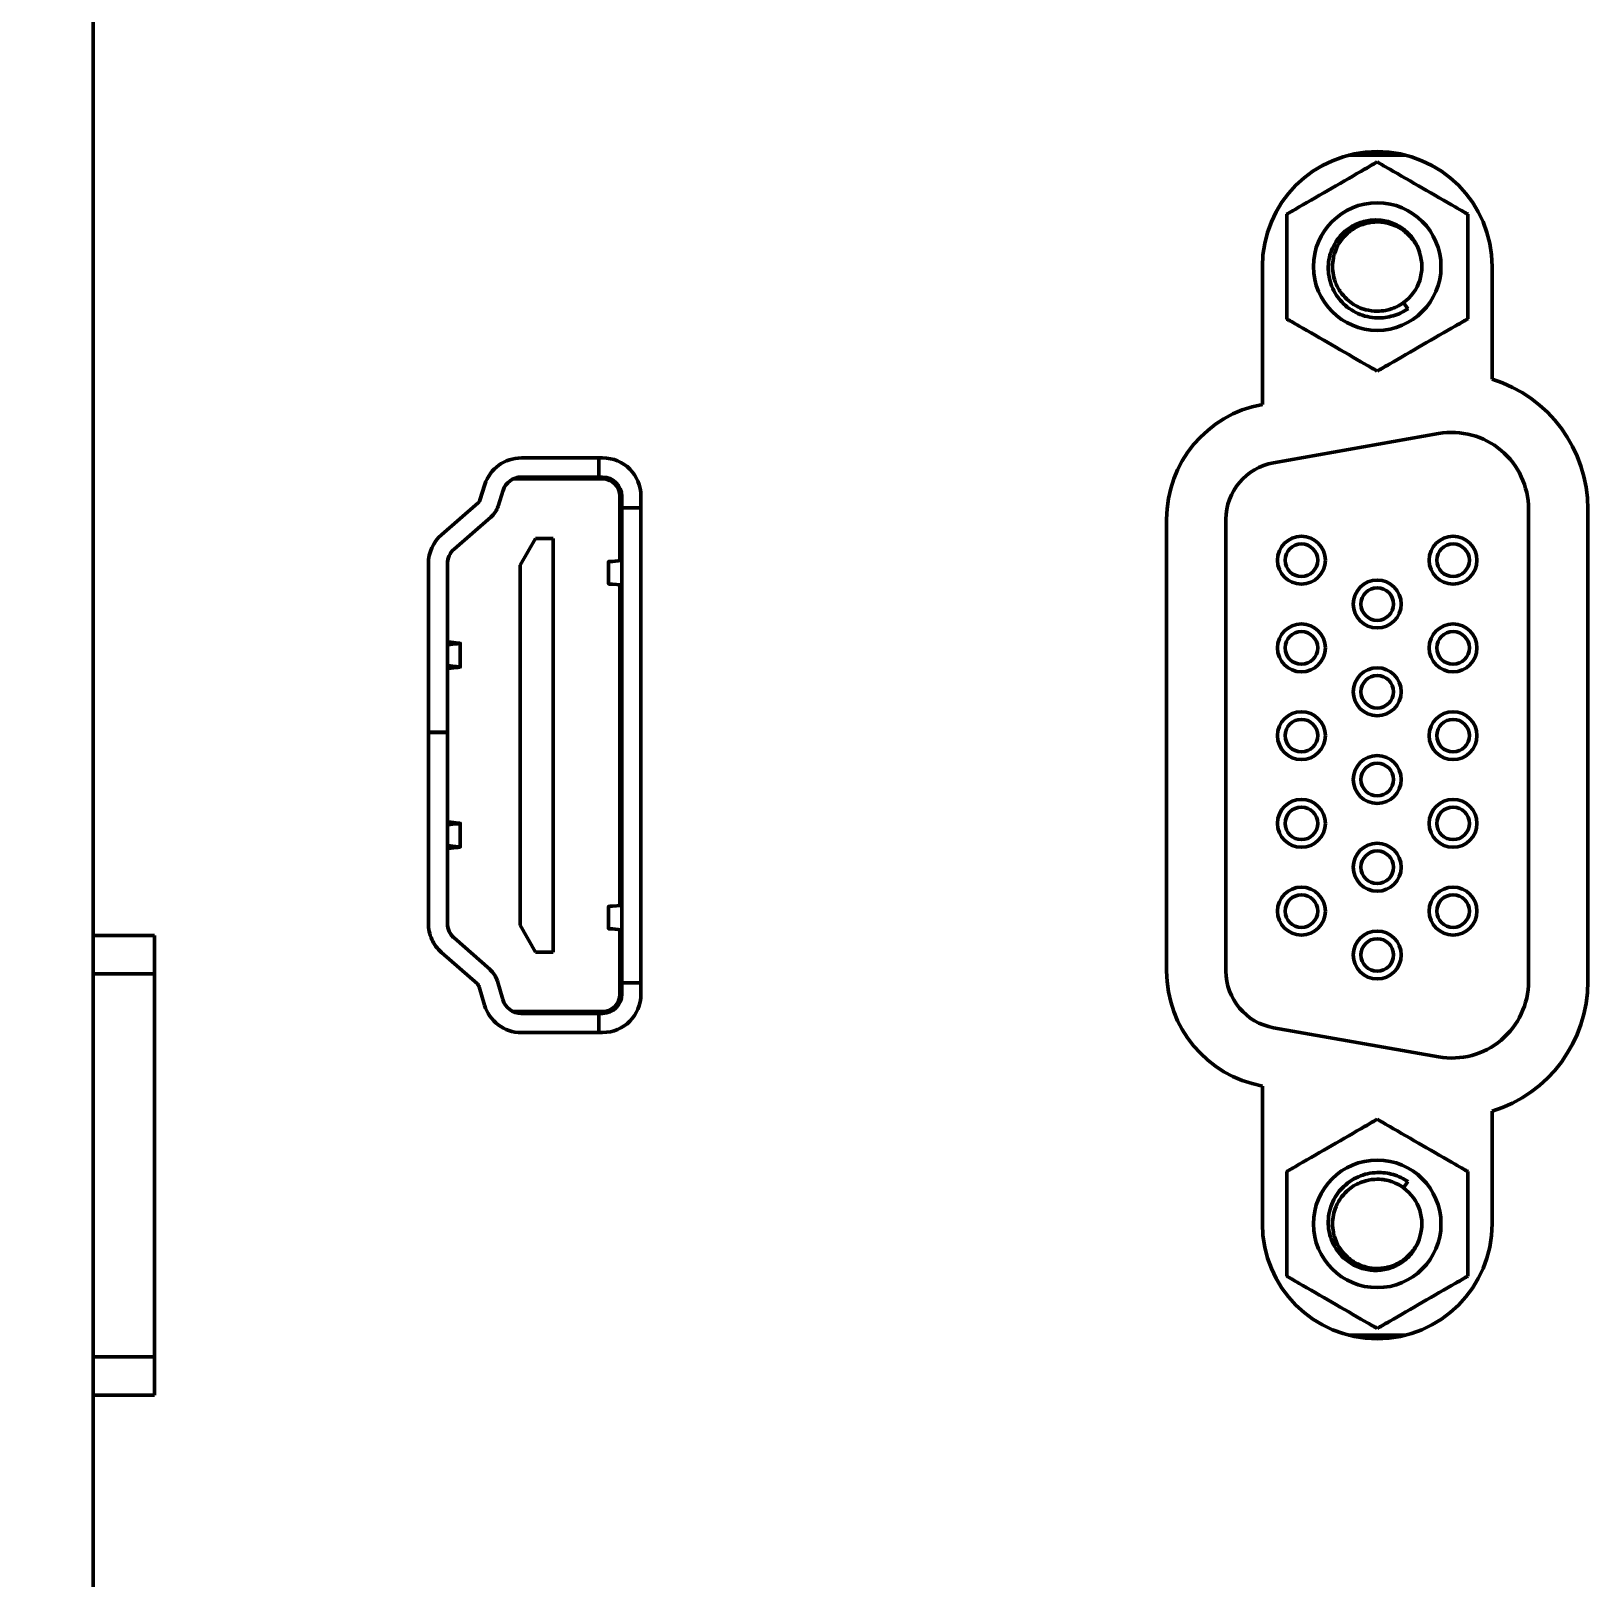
# Model space of a CAD drawing. Header units: millimetres. Extents: x 935 to 2603, y -159 to 580.
# Drawn here: x 1188.41 to 1229.06, y 238.38 to 278.76 of the extents above; entities that cross this region are included whole.
import ezdxf

# ---------------------------------------------------------------- set-up
doc = ezdxf.new("R2010")
doc.units = ezdxf.units.MM
doc.header["$LTSCALE"] = 2
doc.layers.add('외형선(ISO)', color=7, linetype='Continuous', lineweight=50)
doc.layers.add('치수(ISO)', color=7, linetype='Continuous', lineweight=25)
doc.styles.add('주 문자 (ISO)', font='')
doc.styles.get('주 문자 (ISO)').set_extended_font_data('Tahoma')
doc.dimstyles.new('기본값 (ISO)', dxfattribs={"dimscale": 2, "dimtxt": 3.5, "dimasz": 2.5, "dimexe": 3.175, "dimexo": 0, "dimgap": 0.762, "dimtad": 1, "dimrnd": 1e-08, "dimzin": 0, "dimtxsty": '주 문자 (ISO)', "dimcen": 0.09, "dimdle": 10, "dimclrd": 256, "dimclre": 256, "dimclrt": 256, "dimazin": 0, "dimtfac": 1.001486, "dimtmove": 0, "dimatfit": 3, "dimfxl": 1, "dimtolj": 1, "dimtzin": 0, "dimlwd": -1, "dimlwe": -1, "dimarcsym": 0})

# ---------------------------------------------------------------- blocks, each defined once
blk = doc.blocks.new('*D11')
at = {"layer": 'Defpoints', "color": 0}
for p in [(1213.636, 434.05), (1175.131, 149.25), (1213.636, 149.25)]:
    blk.add_point(p, dxfattribs=at)
at = {"layer": '치수(ISO)'}
for p, q in [((1213.636, 434.05), (1168.781, 434.05)), ((1175.131, 429.05), (1175.131, 154.25)), ((1213.636, 149.25), (1168.781, 149.25))]:
    blk.add_line(p, q, dxfattribs=at)
for points in [[(1175.964, 429.05), (1174.297, 429.05), (1175.131, 434.05)], [(1174.297, 154.25), (1175.964, 154.25), (1175.131, 149.25)]]:
    blk.add_solid(points, dxfattribs=at)
at = {"layer": '치수(ISO)', "insert": (1164.707, 277.504), "char_height": 7, "attachment_point": 1, "rotation": 90, "style": '주 문자 (ISO)'}
blk.add_mtext('\\A1;284,80', dxfattribs=at)
blk = doc.blocks.new('*D13')
at = {"layer": 'Defpoints', "color": 0}
for p in [(1191.036, 419.15), (1153.686, 164.15), (1191.036, 164.15)]:
    blk.add_point(p, dxfattribs=at)
at = {"layer": '치수(ISO)'}
for p, q in [((1191.036, 419.15), (1147.336, 419.15)), ((1153.686, 414.15), (1153.686, 169.15)), ((1191.036, 164.15), (1147.336, 164.15))]:
    blk.add_line(p, q, dxfattribs=at)
for points in [[(1154.519, 414.15), (1152.853, 414.15), (1153.686, 419.15)], [(1152.853, 169.15), (1154.519, 169.15), (1153.686, 164.15)]]:
    blk.add_solid(points, dxfattribs=at)
at = {"layer": '치수(ISO)', "insert": (1143.277, 277.504), "char_height": 7, "attachment_point": 1, "rotation": 90, "style": '주 문자 (ISO)'}
blk.add_mtext('\\A1;255,00', dxfattribs=at)
blk = doc.blocks.new('*D14')
at = {"layer": 'Defpoints', "color": 0}
for p in [(1195.036, 442.55), (1132.336, 140.75), (1195.036, 140.75)]:
    blk.add_point(p, dxfattribs=at)
at = {"layer": '치수(ISO)'}
for p, q in [((1195.036, 442.55), (1125.986, 442.55)), ((1132.336, 437.55), (1132.336, 145.75)), ((1195.036, 140.75), (1125.986, 140.75))]:
    blk.add_line(p, q, dxfattribs=at)
for points in [[(1133.169, 437.55), (1131.503, 437.55), (1132.336, 442.55)], [(1131.503, 145.75), (1133.169, 145.75), (1132.336, 140.75)]]:
    blk.add_solid(points, dxfattribs=at)
at = {"layer": '치수(ISO)', "insert": (1121.913, 277.476), "char_height": 7, "attachment_point": 1, "rotation": 90, "style": '주 문자 (ISO)'}
blk.add_mtext('\\A1;301,80', dxfattribs=at)

msp = doc.modelspace()

# ---------------------------------------------------------------- linework, layer by layer
at = {"layer": '외형선(ISO)'}
for p, q in [((1190.036, 255.15), (1190.036, 328.15)), ((1222.812, 275.515), (1224.31, 275.515)), ((1220.561, 269.012), (1220.561, 272.61)), ((1226.561, 272.61), (1226.561, 269.672)), ((1224.363, 271.507), (1224.246, 271.668)), ((1220.85, 267.49), (1225.164, 268.25)), ((1201.213, 267.615), (1203.336, 267.615)), ((1203.236, 267.115), (1203.236, 267.615)), ((1203.336, 267.065), (1200.995, 267.065)), ((1203.236, 267.115), (1201.213, 267.115)), ((1203.336, 267.115), (1203.236, 267.115)), ((1200.128, 266.508), (1200.261, 266.922)), ((1200.604, 266.355), (1200.737, 266.769)), ((1199.129, 265.61), (1200.084, 266.441)), ((1203.786, 264.931), (1203.786, 266.615)), ((1203.836, 266.315), (1203.836, 266.615)), ((1203.836, 253.915), (1203.836, 266.315)), ((1204.336, 266.315), (1203.836, 266.315)), ((1204.336, 266.615), (1204.336, 253.615)), ((1227.511, 266.28), (1227.511, 253.95)), ((1229.061, 266.28), (1229.061, 253.95)), ((1199.457, 265.232), (1200.413, 266.064)), ((1218.061, 254.219), (1218.061, 266.012)), ((1219.611, 254.219), (1219.611, 266.012)), ((1201.586, 265.515), (1201.186, 264.815)), ((1202.046, 265.515), (1201.586, 265.515)), ((1202.046, 254.715), (1202.046, 265.515)), ((1198.786, 255.459), (1198.786, 264.855)), ((1199.286, 264.855), (1199.286, 260.457)), ((1201.186, 264.815), (1201.186, 255.415)), ((1203.489, 264.906), (1203.489, 264.325)), ((1203.809, 264.933), (1203.597, 264.913)), ((1203.597, 264.318), (1203.809, 264.298)), ((1203.786, 255.931), (1203.786, 264.3)), ((1199.315, 262.813), (1199.286, 262.813)), ((1199.502, 262.785), (1199.286, 262.785)), ((1199.286, 262.763), (1199.483, 262.763)), ((1199.483, 262.763), (1199.286, 262.735)), ((1199.315, 262.813), (1199.502, 262.785)), ((1199.617, 262.774), (1199.617, 262.156)), ((1199.286, 262.196), (1199.483, 262.168)), ((1199.483, 262.168), (1199.286, 262.168)), ((1199.286, 262.145), (1199.502, 262.145)), ((1199.286, 262.118), (1199.315, 262.118)), ((1199.502, 262.145), (1199.315, 262.118)), ((1198.786, 260.457), (1199.286, 260.457)), ((1198.786, 260.447), (1199.286, 260.447)), ((1199.286, 260.457), (1199.286, 260.447)), ((1199.286, 260.447), (1199.286, 255.459)), ((1199.315, 258.113), (1199.286, 258.113)), ((1199.315, 258.113), (1199.502, 258.085)), ((1199.502, 258.085), (1199.286, 258.085)), ((1199.286, 258.063), (1199.483, 258.063)), ((1199.483, 258.063), (1199.286, 258.035)), ((1199.617, 258.074), (1199.617, 257.456)), ((1199.286, 257.496), (1199.483, 257.468)), ((1199.483, 257.468), (1199.286, 257.468)), ((1199.286, 257.445), (1199.502, 257.445)), ((1199.286, 257.418), (1199.315, 257.418)), ((1199.502, 257.445), (1199.315, 257.418)), ((1203.489, 255.906), (1203.489, 255.325)), ((1203.809, 255.933), (1203.597, 255.913)), ((1201.186, 255.415), (1201.586, 254.715)), ((1203.597, 255.318), (1203.809, 255.298)), ((1203.786, 253.615), (1203.786, 255.3)), ((1190.036, 255.15), (1190.036, 254.15)), ((1190.036, 255.15), (1191.636, 255.15)), ((1191.636, 255.15), (1191.636, 243.15)), ((1200.395, 254.257), (1199.456, 255.084)), ((1200.065, 253.882), (1199.125, 254.708)), ((1201.586, 254.715), (1202.046, 254.715)), ((1190.036, 254.15), (1191.636, 254.15)), ((1190.036, 244.15), (1190.036, 254.15)), ((1200.251, 253.333), (1200.109, 253.812)), ((1200.73, 253.474), (1200.589, 253.953)), ((1203.836, 253.615), (1203.836, 253.915)), ((1203.836, 253.915), (1204.336, 253.915)), ((1200.992, 253.165), (1203.336, 253.165)), ((1203.236, 253.115), (1201.21, 253.115)), ((1203.236, 253.115), (1203.336, 253.115)), ((1203.236, 253.115), (1203.236, 252.615)), ((1203.336, 252.615), (1201.21, 252.615)), ((1225.164, 251.981), (1220.85, 252.741)), ((1220.561, 247.62), (1220.561, 251.219)), ((1226.561, 250.559), (1226.561, 247.62)), ((1224.246, 248.563), (1224.363, 248.724)), ((1224.31, 244.715), (1222.812, 244.715)), ((1190.036, 244.15), (1191.636, 244.15)), ((1190.036, 244.15), (1190.036, 243.15)), ((1190.036, 216.15), (1190.036, 243.15)), ((1191.636, 243.15), (1190.036, 243.15))]:
    msp.add_line(p, q, dxfattribs=at)
for centre, radius in [((1223.561, 272.61), 1.665), ((1221.581, 264.945), 0.625), ((1225.541, 264.945), 0.625), ((1221.581, 264.945), 0.425), ((1225.541, 264.945), 0.425), ((1223.561, 263.8), 0.625), ((1223.561, 263.8), 0.425), ((1221.581, 262.655), 0.625), ((1221.581, 262.655), 0.425), ((1225.541, 262.655), 0.625), ((1225.541, 262.655), 0.425), ((1223.561, 261.51), 0.625), ((1223.561, 261.51), 0.425), ((1221.581, 260.365), 0.625), ((1225.541, 260.365), 0.625), ((1221.581, 260.365), 0.425), ((1225.541, 260.365), 0.425), ((1223.561, 259.22), 0.625), ((1223.561, 259.22), 0.425), ((1221.581, 258.075), 0.625), ((1225.541, 258.075), 0.625), ((1221.581, 258.075), 0.425), ((1225.541, 258.075), 0.425), ((1223.561, 256.93), 0.625), ((1223.561, 256.93), 0.425), ((1221.581, 255.785), 0.625), ((1221.581, 255.785), 0.425), ((1225.541, 255.785), 0.625), ((1225.541, 255.785), 0.425), ((1223.561, 254.64), 0.625), ((1223.561, 254.64), 0.425), ((1223.561, 247.62), 1.665)]:
    msp.add_circle(centre, radius, dxfattribs=at)
for centre, radius, start, end in [((1223.561, 272.61), 3, 0, 180), ((1223.561, 272.61), 1.165, 306.0149, 18.0297), ((1225.511, 266.28), 3.55, 0, 72.796), ((1221.111, 266.012), 3.05, 100.3889, 180), ((1225.511, 266.28), 2, 0, 100), ((1201.213, 266.615), 1, 90, 162.1646), ((1203.336, 266.615), 1, 0, 90), ((1221.111, 266.012), 1.5, 100, 180), ((1201.213, 266.615), 0.5, 90, 162.1646), ((1203.336, 266.615), 0.5, 0, 90), ((1203.336, 266.615), 0.45, 0, 90), ((1199.986, 266.554), 0.15, 311.0516, 342.1646), ((1199.986, 266.554), 0.65, 311.0516, 342.1646), ((1199.786, 264.855), 1, 131.0516, 180), ((1199.786, 264.855), 0.5, 131.0516, 179.9999), ((1199.786, 255.459), 0.5, 180, 228.6522), ((1199.786, 255.459), 1, 192.1595, 216.5177), ((1199.965, 253.769), 0.65, 16.4263, 48.6522), ((1221.111, 254.219), 3.05, 180, 259.6111), ((1221.111, 254.219), 1.5, 180, 260), ((1199.965, 253.769), 0.15, 16.4263, 48.6522), ((1225.511, 253.95), 2, 260, 0), ((1225.511, 253.95), 3.55, 287.204, 0), ((1201.21, 253.615), 1, 196.4263, 270), ((1201.21, 253.615), 0.5, 196.4263, 270), ((1203.336, 253.615), 0.45, 270, 0), ((1203.336, 253.615), 0.5, 270, 0), ((1203.336, 253.615), 1, 270, 0), ((1223.561, 247.62), 1.165, 341.9702, 53.9847), ((1223.561, 247.62), 3, 180, 0)]:
    msp.add_arc(centre, radius, start, end, dxfattribs=at)
for points, knots in [([(1223.561, 275.34), (1223.561, 275.34), (1223.55, 275.334), (1223.513, 275.313), (1223.476, 275.292), (1223.384, 275.238), (1223.303, 275.192), (1222.984, 275.007), (1222.654, 274.817), (1222.103, 274.499), (1221.774, 274.309), (1221.454, 274.124), (1221.374, 274.078), (1221.281, 274.024), (1221.245, 274.003), (1221.207, 273.982), (1221.197, 273.975), (1221.197, 273.975)], [0.1573252, 0.1573252, 0.1573252, 0.1573252, 0.1726202, 0.1726202, 0.1912348, 0.1912348, 0.2191315, 0.2191315, 0.3146499, 0.3146499, 0.4101683, 0.4101683, 0.438065, 0.438065, 0.4566796, 0.4566796, 0.4719746, 0.4719746, 0.4719746, 0.4719746]), ([(1223.643, 275.293), (1223.62, 275.306), (1223.601, 275.317), (1223.572, 275.334), (1223.561, 275.34), (1223.561, 275.34)], [0.44484396, 0.44484396, 0.44484396, 0.44484396, 0.45667946, 0.45667946, 0.47197421, 0.47197421, 0.47197421, 0.47197421]), ([(1225.925, 273.975), (1225.925, 273.975), (1225.914, 273.982), (1225.877, 274.003), (1225.841, 274.024), (1225.748, 274.078), (1225.667, 274.124), (1225.348, 274.309), (1225.019, 274.499), (1224.467, 274.817), (1224.138, 275.007), (1223.819, 275.192), (1223.738, 275.238), (1223.669, 275.278), (1223.655, 275.286), (1223.643, 275.293)], [0.1573249, 0.1573249, 0.1573249, 0.1573249, 0.1726198, 0.1726198, 0.1912344, 0.1912344, 0.2191312, 0.2191312, 0.3146497, 0.3146497, 0.4101682, 0.4101682, 0.438065, 0.438065, 0.444844, 0.444844, 0.444844, 0.444844]), ([(1221.197, 273.975), (1221.197, 273.975), (1221.197, 273.963), (1221.197, 273.92), (1221.197, 273.878), (1221.197, 273.771), (1221.197, 273.678), (1221.197, 273.309), (1221.197, 272.929), (1221.197, 272.292), (1221.197, 271.912), (1221.197, 271.543), (1221.197, 271.45), (1221.197, 271.343), (1221.197, 271.301), (1221.197, 271.258), (1221.197, 271.245), (1221.197, 271.245)], [-0.4719746, -0.4719746, -0.4719746, -0.4719746, -0.4566796, -0.4566796, -0.438065, -0.438065, -0.4101682, -0.4101682, -0.3146497, -0.3146497, -0.2191312, -0.2191312, -0.1912344, -0.1912344, -0.1726198, -0.1726198, -0.1573249, -0.1573249, -0.1573249, -0.1573249]), ([(1225.925, 273.975), (1225.925, 273.975), (1225.925, 273.963), (1225.925, 273.92), (1225.925, 273.878), (1225.925, 273.771), (1225.925, 273.678), (1225.925, 273.309), (1225.925, 272.929), (1225.925, 272.292), (1225.925, 271.912), (1225.925, 271.543), (1225.925, 271.45), (1225.925, 271.343), (1225.925, 271.301), (1225.925, 271.258), (1225.925, 271.245), (1225.925, 271.245)], [0.1573249, 0.1573249, 0.1573249, 0.1573249, 0.1726198, 0.1726198, 0.1912344, 0.1912344, 0.2191312, 0.2191312, 0.3146497, 0.3146497, 0.4101682, 0.4101682, 0.438065, 0.438065, 0.4566796, 0.4566796, 0.4719746, 0.4719746, 0.4719746, 0.4719746]), ([(1222.284, 272.61), (1222.288, 272.76), (1222.319, 272.924), (1222.462, 273.242), (1222.56, 273.379), (1222.739, 273.547), (1222.801, 273.595), (1222.975, 273.704), (1223.091, 273.754), (1223.326, 273.816), (1223.444, 273.829), (1223.561, 273.825)], [-0.2015352, -0.2015352, -0.2015352, -0.2015352, -0.146589, -0.146589, -0.0966087, -0.0966087, -0.0728966, -0.0728966, -0.0351582, -0.0351582, -0.000001, -0.000001, -0.000001, -0.000001]), ([(1223.561, 273.775), (1223.465, 273.775), (1223.37, 273.764), (1223.214, 273.724), (1223.153, 273.703), (1223.042, 273.655), (1222.992, 273.629), (1222.905, 273.575), (1222.867, 273.547), (1222.768, 273.468), (1222.711, 273.411), (1222.612, 273.29), (1222.57, 273.227), (1222.501, 273.098), (1222.473, 273.033), (1222.437, 272.921), (1222.425, 272.875), (1222.403, 272.756), (1222.396, 272.684), (1222.396, 272.535), (1222.403, 272.459), (1222.433, 272.307), (1222.456, 272.233), (1222.505, 272.116), (1222.526, 272.072), (1222.576, 271.985), (1222.605, 271.942), (1222.69, 271.832), (1222.751, 271.769), (1222.872, 271.669), (1222.929, 271.629), (1223.042, 271.566), (1223.096, 271.54), (1223.189, 271.506), (1223.225, 271.494), (1223.36, 271.459), (1223.46, 271.445), (1223.561, 271.445)], [-0.3673851, -0.3673851, -0.3673851, -0.3673851, -0.3385721, -0.3385721, -0.3190682, -0.3190682, -0.3022428, -0.3022428, -0.2881645, -0.2881645, -0.263985, -0.263985, -0.2411932, -0.2411932, -0.2200151, -0.2200151, -0.2056221, -0.2056221, -0.1837587, -0.1837587, -0.1608115, -0.1608115, -0.1373438, -0.1373438, -0.1227398, -0.1227398, -0.1071551, -0.1071551, -0.080866, -0.080866, -0.0600314, -0.0600314, -0.0419043, -0.0419043, -0.0303898, -0.0303898, -0.000069, -0.000069, -0.000069, -0.000069]), ([(1224.668, 272.971), (1224.633, 273.092), (1224.579, 273.206), (1224.439, 273.411), (1224.355, 273.5), (1224.16, 273.65), (1224.05, 273.711), (1223.814, 273.797), (1223.688, 273.821), (1223.561, 273.825)], [0.0000687, 0.0000687, 0.0000687, 0.0000687, 0.0377595, 0.0377595, 0.0745355, 0.0745355, 0.1121307, 0.1121307, 0.1504844, 0.1504844, 0.1504844, 0.1504844]), ([(1224.665, 272.983), (1224.65, 273.026), (1224.633, 273.069), (1224.581, 273.178), (1224.542, 273.243), (1224.467, 273.345), (1224.434, 273.384), (1224.365, 273.455), (1224.33, 273.487), (1224.221, 273.575), (1224.142, 273.624), (1223.997, 273.693), (1223.934, 273.716), (1223.812, 273.749), (1223.756, 273.76), (1223.653, 273.773), (1223.607, 273.775), (1223.561, 273.775)], [-0.14552, -0.14552, -0.14552, -0.14552, -0.1317945, -0.1317945, -0.1091429, -0.1091429, -0.0936804, -0.0936804, -0.079389, -0.079389, -0.0515669, -0.0515669, -0.0311949, -0.0311949, -0.0138373, -0.0138373, -0.0000177, -0.0000177, -0.0000177, -0.0000177]), ([(1223.561, 271.271), (1223.388, 271.276), (1223.217, 271.314), (1222.899, 271.456), (1222.755, 271.559), (1222.549, 271.778), (1222.444, 271.915), (1222.308, 272.266), (1222.279, 272.438), (1222.284, 272.61)], [-0.2814675, -0.2814675, -0.2814675, -0.2814675, -0.1973885, -0.1973885, -0.1128214, -0.1128214, -0.0516975, -0.0516975, -0.0000013, -0.0000013, -0.0000013, -0.0000013]), ([(1223.561, 271.445), (1223.633, 271.445), (1223.705, 271.452), (1223.825, 271.475), (1223.873, 271.487), (1223.971, 271.519), (1224.02, 271.539), (1224.13, 271.592), (1224.19, 271.627), (1224.246, 271.668)], [-0.07347259, -0.07347259, -0.07347259, -0.07347259, -0.05184477, -0.05184477, -0.0367852, -0.0367852, -0.02083811, -0.02083811, -0.00004703, -0.00004703, -0.00004703, -0.00004703]), ([(1223.479, 269.928), (1223.466, 269.935), (1223.453, 269.943), (1223.384, 269.983), (1223.303, 270.029), (1222.984, 270.214), (1222.654, 270.404), (1222.103, 270.722), (1221.774, 270.912), (1221.454, 271.097), (1221.374, 271.143), (1221.281, 271.197), (1221.245, 271.218), (1221.207, 271.239), (1221.197, 271.245), (1221.197, 271.245)], [-0.444844, -0.444844, -0.444844, -0.444844, -0.438065, -0.438065, -0.4101682, -0.4101682, -0.3146497, -0.3146497, -0.2191312, -0.2191312, -0.1912344, -0.1912344, -0.1726198, -0.1726198, -0.1573249, -0.1573249, -0.1573249, -0.1573249]), ([(1223.561, 271.271), (1223.702, 271.267), (1223.844, 271.285), (1224.117, 271.365), (1224.246, 271.427), (1224.363, 271.507)], [0.000001, 0.000001, 0.000001, 0.000001, 0.042461, 0.042461, 0.08531657, 0.08531657, 0.08531657, 0.08531657]), ([(1223.561, 269.88), (1223.561, 269.88), (1223.572, 269.887), (1223.609, 269.908), (1223.645, 269.929), (1223.738, 269.983), (1223.819, 270.029), (1224.138, 270.214), (1224.467, 270.404), (1225.019, 270.722), (1225.348, 270.912), (1225.667, 271.097), (1225.748, 271.143), (1225.841, 271.197), (1225.877, 271.218), (1225.914, 271.239), (1225.925, 271.245), (1225.925, 271.245)], [-0.471974, -0.471974, -0.471974, -0.471974, -0.4566791, -0.4566791, -0.4380645, -0.4380645, -0.4101678, -0.4101678, -0.3146494, -0.3146494, -0.2191311, -0.2191311, -0.1912344, -0.1912344, -0.1726198, -0.1726198, -0.1573249, -0.1573249, -0.1573249, -0.1573249]), ([(1223.561, 269.88), (1223.561, 269.88), (1223.55, 269.887), (1223.52, 269.904), (1223.501, 269.915), (1223.479, 269.928)], [-0.47197403, -0.47197403, -0.47197403, -0.47197403, -0.45667938, -0.45667938, -0.44484396, -0.44484396, -0.44484396, -0.44484396]), ([(1203.597, 264.913), (1203.567, 264.912), (1203.543, 264.911), (1203.525, 264.91), (1203.507, 264.909), (1203.495, 264.908), (1203.491, 264.907), (1203.489, 264.907), (1203.489, 264.906), (1203.489, 264.906)], [0, 0, 0, 0, 0.2, 0.2, 0.2, 0.4, 0.4, 0.4, 0.4666669, 0.4666669, 0.4666669, 0.4666669]), ([(1203.489, 264.325), (1203.489, 264.324), (1203.489, 264.324), (1203.491, 264.324), (1203.495, 264.323), (1203.507, 264.322), (1203.525, 264.321), (1203.543, 264.32), (1203.567, 264.319), (1203.597, 264.318)], [0.5333331, 0.5333331, 0.5333331, 0.5333331, 0.6, 0.6, 0.6, 0.8, 0.8, 0.8, 1, 1, 1, 1]), ([(1199.315, 262.813), (1199.308, 262.815), (1199.303, 262.816), (1199.299, 262.818), (1199.295, 262.819), (1199.291, 262.821), (1199.289, 262.822), (1199.287, 262.824), (1199.286, 262.825), (1199.286, 262.827)], [0, 0, 0, 0, 0.333333, 0.333333, 0.333333, 0.666667, 0.666667, 0.666667, 1, 1, 1, 1]), ([(1199.502, 262.785), (1199.541, 262.784), (1199.57, 262.782), (1199.609, 262.778), (1199.618, 262.776), (1199.615, 262.772), (1199.602, 262.77), (1199.557, 262.766), (1199.524, 262.765), (1199.483, 262.763)], [-0.07874897, -0.07874897, -0.07874897, -0.07874897, -0.05904596, -0.05904596, -0.03937856, -0.03937856, -0.0197076, -0.0197076, -0.000001, -0.000001, -0.000001, -0.000001]), ([(1199.286, 262.104), (1199.286, 262.105), (1199.286, 262.106), (1199.288, 262.107), (1199.289, 262.108), (1199.291, 262.11), (1199.293, 262.111), (1199.296, 262.112), (1199.299, 262.113), (1199.302, 262.114), (1199.306, 262.115), (1199.31, 262.116), (1199.315, 262.118)], [0, 0, 0, 0, 0.25, 0.25, 0.25, 0.5, 0.5, 0.5, 0.75, 0.75, 0.75, 1, 1, 1, 1]), ([(1199.483, 262.168), (1199.524, 262.166), (1199.557, 262.164), (1199.602, 262.161), (1199.615, 262.159), (1199.618, 262.155), (1199.609, 262.153), (1199.57, 262.149), (1199.541, 262.147), (1199.502, 262.145)], [-0.07874897, -0.07874897, -0.07874897, -0.07874897, -0.05904237, -0.05904237, -0.0393714, -0.0393714, -0.01970401, -0.01970401, -0.000001, -0.000001, -0.000001, -0.000001]), ([(1199.315, 258.113), (1199.308, 258.115), (1199.303, 258.116), (1199.299, 258.118), (1199.295, 258.119), (1199.291, 258.121), (1199.289, 258.122), (1199.287, 258.124), (1199.286, 258.125), (1199.286, 258.127)], [0, 0, 0, 0, 0.333333, 0.333333, 0.333333, 0.666667, 0.666667, 0.666667, 1, 1, 1, 1]), ([(1199.502, 258.085), (1199.541, 258.084), (1199.57, 258.082), (1199.609, 258.078), (1199.618, 258.076), (1199.615, 258.072), (1199.602, 258.07), (1199.557, 258.066), (1199.524, 258.065), (1199.483, 258.063)], [-0.07874897, -0.07874897, -0.07874897, -0.07874897, -0.05904596, -0.05904596, -0.03937856, -0.03937856, -0.0197076, -0.0197076, -0.000001, -0.000001, -0.000001, -0.000001]), ([(1199.286, 257.404), (1199.286, 257.405), (1199.287, 257.407), (1199.289, 257.408), (1199.291, 257.41), (1199.295, 257.412), (1199.299, 257.413), (1199.303, 257.415), (1199.308, 257.416), (1199.315, 257.418)], [0, 0, 0, 0, 0.333333, 0.333333, 0.333333, 0.666667, 0.666667, 0.666667, 1, 1, 1, 1]), ([(1199.483, 257.468), (1199.524, 257.466), (1199.557, 257.464), (1199.602, 257.461), (1199.615, 257.459), (1199.618, 257.455), (1199.609, 257.453), (1199.57, 257.449), (1199.541, 257.447), (1199.502, 257.445)], [-0.07874897, -0.07874897, -0.07874897, -0.07874897, -0.05904237, -0.05904237, -0.0393714, -0.0393714, -0.01970401, -0.01970401, -0.000001, -0.000001, -0.000001, -0.000001]), ([(1203.597, 255.913), (1203.567, 255.912), (1203.543, 255.911), (1203.525, 255.91), (1203.507, 255.909), (1203.495, 255.908), (1203.491, 255.907), (1203.489, 255.907), (1203.489, 255.906), (1203.489, 255.906)], [0, 0, 0, 0, 0.2, 0.2, 0.2, 0.4, 0.4, 0.4, 0.4666669, 0.4666669, 0.4666669, 0.4666669]), ([(1199.125, 254.708), (1199.072, 254.755), (1198.976, 254.86), (1198.868, 255.044), (1198.801, 255.247), (1198.786, 255.388), (1198.786, 255.459)], [-0.9999999, -0.9999999, -0.9999999, -0.9999999, -0.750439, -0.5002659, -0.2499431, 0, 0, 0, 0]), ([(1203.489, 255.325), (1203.489, 255.324), (1203.489, 255.324), (1203.491, 255.324), (1203.495, 255.323), (1203.507, 255.322), (1203.525, 255.321), (1203.543, 255.32), (1203.567, 255.319), (1203.597, 255.318)], [0.5333331, 0.5333331, 0.5333331, 0.5333331, 0.6, 0.6, 0.6, 0.8, 0.8, 0.8, 1, 1, 1, 1]), ([(1200.589, 253.953), (1200.572, 254.011), (1200.546, 254.067), (1200.481, 254.17), (1200.44, 254.217), (1200.395, 254.257)], [-0.03650039, -0.03650039, -0.03650039, -0.03650039, -0.01823393, -0.01823393, -0.000001, -0.000001, -0.000001, -0.000001]), ([(1221.197, 248.985), (1221.197, 248.985), (1221.207, 248.992), (1221.245, 249.013), (1221.281, 249.034), (1221.374, 249.088), (1221.454, 249.134), (1221.774, 249.319), (1222.103, 249.509), (1222.379, 249.668), (1222.654, 249.827), (1222.984, 250.017), (1223.303, 250.202), (1223.384, 250.248), (1223.476, 250.302), (1223.513, 250.323), (1223.55, 250.344), (1223.561, 250.35), (1223.561, 250.35)], [0.4719746, 0.4719746, 0.4719746, 0.4719746, 0.4872695, 0.4872695, 0.5058841, 0.5058841, 0.5337808, 0.5337808, 0.629299, 0.629299, 0.629299, 0.7248173, 0.7248173, 0.752714, 0.752714, 0.7713286, 0.7713286, 0.7866235, 0.7866235, 0.7866235, 0.7866235]), ([(1223.561, 250.35), (1223.561, 250.35), (1223.572, 250.344), (1223.608, 250.323), (1223.641, 250.304), (1223.676, 250.284)], [0.4719754, 0.4719754, 0.4719754, 0.4719754, 0.48726998, 0.48726998, 0.50483828, 0.50483828, 0.50483828, 0.50483828]), ([(1225.925, 248.985), (1225.925, 248.985), (1225.914, 248.992), (1225.877, 249.013), (1225.841, 249.034), (1225.748, 249.088), (1225.667, 249.134), (1225.348, 249.319), (1225.019, 249.509), (1224.743, 249.668), (1224.467, 249.827), (1224.138, 250.017), (1223.819, 250.202), (1223.738, 250.248), (1223.68, 250.281), (1223.678, 250.283), (1223.676, 250.284)], [-0.1573249, -0.1573249, -0.1573249, -0.1573249, -0.1420299, -0.1420299, -0.1234153, -0.1234153, -0.0955185, -0.0955185, 0, 0, 0, 0.0955185, 0.0955185, 0.1234153, 0.1234153, 0.1244612, 0.1244612, 0.1244612, 0.1244612]), ([(1221.197, 246.255), (1221.197, 246.255), (1221.197, 246.268), (1221.197, 246.311), (1221.197, 246.353), (1221.197, 246.46), (1221.197, 246.553), (1221.197, 246.922), (1221.197, 247.302), (1221.197, 247.62), (1221.197, 247.939), (1221.197, 248.319), (1221.197, 248.688), (1221.197, 248.781), (1221.197, 248.888), (1221.197, 248.93), (1221.197, 248.973), (1221.197, 248.985), (1221.197, 248.985)], [-0.1573249, -0.1573249, -0.1573249, -0.1573249, -0.1420299, -0.1420299, -0.1234153, -0.1234153, -0.0955185, -0.0955185, 0, 0, 0, 0.0955185, 0.0955185, 0.1234153, 0.1234153, 0.1420299, 0.1420299, 0.1573249, 0.1573249, 0.1573249, 0.1573249]), ([(1222.284, 247.62), (1222.281, 247.705), (1222.287, 247.79), (1222.316, 247.961), (1222.34, 248.048), (1222.444, 248.314), (1222.547, 248.453), (1222.764, 248.679), (1222.909, 248.781), (1223.224, 248.918), (1223.392, 248.955), (1223.561, 248.96)], [0.0000013, 0.0000013, 0.0000013, 0.0000013, 0.0253905, 0.0253905, 0.052254, 0.052254, 0.1110332, 0.1110332, 0.1844747, 0.1844747, 0.2558364, 0.2558364, 0.2558364, 0.2558364]), ([(1223.561, 246.455), (1223.465, 246.455), (1223.369, 246.467), (1223.211, 246.507), (1223.148, 246.529), (1223.037, 246.578), (1222.989, 246.604), (1222.903, 246.658), (1222.864, 246.686), (1222.766, 246.765), (1222.709, 246.822), (1222.611, 246.942), (1222.568, 247.006), (1222.5, 247.134), (1222.473, 247.199), (1222.437, 247.311), (1222.425, 247.357), (1222.403, 247.475), (1222.396, 247.548), (1222.396, 247.697), (1222.403, 247.773), (1222.433, 247.924), (1222.456, 247.999), (1222.505, 248.116), (1222.527, 248.159), (1222.577, 248.246), (1222.606, 248.29), (1222.691, 248.4), (1222.751, 248.463), (1222.872, 248.562), (1222.929, 248.602), (1223.042, 248.665), (1223.096, 248.691), (1223.189, 248.725), (1223.225, 248.737), (1223.36, 248.772), (1223.46, 248.785), (1223.561, 248.785)], [-0.3673789, -0.3673789, -0.3673789, -0.3673789, -0.3384172, -0.3384172, -0.3183528, -0.3183528, -0.3019726, -0.3019726, -0.2877526, -0.2877526, -0.2637845, -0.2637845, -0.2409463, -0.2409463, -0.2199446, -0.2199446, -0.2055628, -0.2055628, -0.1837023, -0.1837023, -0.1607699, -0.1607699, -0.1372609, -0.1372609, -0.1226929, -0.1226929, -0.1070363, -0.1070363, -0.0808604, -0.0808604, -0.0600229, -0.0600229, -0.0419053, -0.0419053, -0.0303908, -0.0303908, -0.000069, -0.000069, -0.000069, -0.000069]), ([(1224.363, 248.724), (1224.246, 248.804), (1224.117, 248.866), (1223.844, 248.946), (1223.702, 248.964), (1223.561, 248.96)], [-0.0853165, -0.0853165, -0.0853165, -0.0853165, -0.04246691, -0.04246691, -0.000001, -0.000001, -0.000001, -0.000001]), ([(1223.561, 248.785), (1223.633, 248.785), (1223.705, 248.779), (1223.825, 248.756), (1223.873, 248.744), (1223.972, 248.712), (1224.021, 248.692), (1224.131, 248.639), (1224.19, 248.603), (1224.246, 248.563)], [-0.07347436, -0.07347436, -0.07347436, -0.07347436, -0.05179189, -0.05179189, -0.03676454, -0.03676454, -0.02078837, -0.02078837, -0.00004763, -0.00004763, -0.00004763, -0.00004763]), ([(1225.925, 248.985), (1225.925, 248.985), (1225.925, 248.973), (1225.925, 248.93), (1225.925, 248.888), (1225.925, 248.781), (1225.925, 248.688), (1225.925, 248.319), (1225.925, 247.939), (1225.925, 247.62), (1225.925, 247.302), (1225.925, 246.922), (1225.925, 246.553), (1225.925, 246.46), (1225.925, 246.353), (1225.925, 246.311), (1225.925, 246.268), (1225.925, 246.255), (1225.925, 246.255)], [0.4719746, 0.4719746, 0.4719746, 0.4719746, 0.4872695, 0.4872695, 0.5058842, 0.5058842, 0.5337809, 0.5337809, 0.6292994, 0.6292994, 0.6292994, 0.7248179, 0.7248179, 0.7527147, 0.7527147, 0.7713293, 0.7713293, 0.7866243, 0.7866243, 0.7866243, 0.7866243]), ([(1223.561, 246.406), (1223.444, 246.402), (1223.327, 246.415), (1223.092, 246.476), (1222.975, 246.526), (1222.802, 246.635), (1222.74, 246.683), (1222.561, 246.851), (1222.463, 246.988), (1222.319, 247.306), (1222.288, 247.471), (1222.284, 247.62)], [0.000001, 0.000001, 0.000001, 0.000001, 0.0351202, 0.0351202, 0.0728201, 0.0728201, 0.0965121, 0.0965121, 0.1465409, 0.1465409, 0.2015228, 0.2015228, 0.2015228, 0.2015228]), ([(1223.561, 246.406), (1223.688, 246.41), (1223.813, 246.434), (1224.049, 246.52), (1224.16, 246.58), (1224.354, 246.731), (1224.439, 246.82), (1224.579, 247.024), (1224.633, 247.139), (1224.668, 247.26)], [-0.1504888, -0.1504888, -0.1504888, -0.1504888, -0.1121745, -0.1121745, -0.0746103, -0.0746103, -0.0378001, -0.0378001, -0.0000688, -0.0000688, -0.0000688, -0.0000688]), ([(1224.665, 247.248), (1224.65, 247.205), (1224.633, 247.162), (1224.581, 247.053), (1224.542, 246.988), (1224.467, 246.886), (1224.434, 246.847), (1224.365, 246.776), (1224.33, 246.744), (1224.221, 246.656), (1224.142, 246.607), (1223.997, 246.538), (1223.934, 246.515), (1223.813, 246.481), (1223.756, 246.47), (1223.653, 246.458), (1223.607, 246.455), (1223.561, 246.455)], [-0.1455198, -0.1455198, -0.1455198, -0.1455198, -0.131802, -0.131802, -0.1091512, -0.1091512, -0.0936875, -0.0936875, -0.0793975, -0.0793975, -0.0515725, -0.0515725, -0.0312006, -0.0312006, -0.0138417, -0.0138417, -0.0000177, -0.0000177, -0.0000177, -0.0000177]), ([(1221.197, 246.255), (1221.197, 246.255), (1221.207, 246.249), (1221.245, 246.228), (1221.281, 246.207), (1221.374, 246.153), (1221.454, 246.107), (1221.774, 245.922), (1222.103, 245.732), (1222.379, 245.573), (1222.654, 245.414), (1222.984, 245.224), (1223.303, 245.039), (1223.384, 244.993), (1223.441, 244.96), (1223.443, 244.958), (1223.445, 244.957)], [0.4719746, 0.4719746, 0.4719746, 0.4719746, 0.4872695, 0.4872695, 0.5058842, 0.5058842, 0.5337809, 0.5337809, 0.6292994, 0.6292994, 0.6292994, 0.7248179, 0.7248179, 0.7527147, 0.7527147, 0.7537606, 0.7537606, 0.7537606, 0.7537606]), ([(1225.925, 246.255), (1225.925, 246.255), (1225.914, 246.249), (1225.877, 246.228), (1225.841, 246.207), (1225.748, 246.153), (1225.667, 246.107), (1225.348, 245.922), (1225.019, 245.732), (1224.743, 245.573), (1224.467, 245.414), (1224.138, 245.224), (1223.819, 245.039), (1223.738, 244.993), (1223.645, 244.939), (1223.609, 244.918), (1223.572, 244.897), (1223.561, 244.89), (1223.561, 244.89)], [-0.1573249, -0.1573249, -0.1573249, -0.1573249, -0.1420299, -0.1420299, -0.1234154, -0.1234154, -0.0955187, -0.0955187, -0.0000004, -0.0000004, -0.0000004, 0.0955179, 0.0955179, 0.1234146, 0.1234146, 0.1420291, 0.1420291, 0.157324, 0.157324, 0.157324, 0.157324]), ([(1223.561, 244.89), (1223.561, 244.89), (1223.55, 244.897), (1223.514, 244.917), (1223.48, 244.937), (1223.445, 244.957)], [-0.15732404, -0.15732404, -0.15732404, -0.15732404, -0.14202946, -0.14202946, -0.12446115, -0.12446115, -0.12446115, -0.12446115])]:
    msp.add_open_spline(points, degree=3, knots=knots, dxfattribs=at)
for points in [[(1223.561, 273.775), (1223.561, 273.775), (1223.561, 273.775), (1223.561, 273.775)], [(1224.363, 271.507), (1224.359, 271.504), (1224.355, 271.501), (1224.351, 271.498)], [(1224.363, 271.507), (1224.36, 271.505), (1224.357, 271.502), (1224.353, 271.5)], [(1199.31, 265.01), (1199.294, 264.96), (1199.286, 264.908), (1199.286, 264.855)], [(1203.836, 264.942), (1203.836, 264.939), (1203.826, 264.936), (1203.809, 264.933)], [(1203.809, 264.298), (1203.826, 264.295), (1203.836, 264.292), (1203.836, 264.289)], [(1203.836, 255.942), (1203.836, 255.939), (1203.826, 255.936), (1203.809, 255.933)], [(1199.298, 255.349), (1199.29, 255.385), (1199.286, 255.422), (1199.286, 255.459)], [(1203.809, 255.298), (1203.826, 255.295), (1203.836, 255.292), (1203.836, 255.289)], [(1199.456, 255.084), (1199.427, 255.109), (1199.401, 255.137), (1199.379, 255.169)], [(1224.351, 248.733), (1224.355, 248.73), (1224.359, 248.727), (1224.363, 248.724)], [(1224.353, 248.731), (1224.357, 248.728), (1224.36, 248.726), (1224.363, 248.724)], [(1223.561, 246.455), (1223.561, 246.456), (1223.561, 246.456), (1223.561, 246.456)]]:
    msp.add_open_spline(points, degree=3, dxfattribs=at)

# ---------------------------------------------------------------- dimensions: what is measured, and where the dimension line sits
at = {"layer": '치수(ISO)'}
for base, p1, p2, angle, picture, middle in [((1132.336, 140.75), (1195.036, 442.55), (1195.036, 140.75), 90, '*D14', (1132.336, 291.65)), ((1175.131, 149.25), (1213.636, 434.05), (1213.636, 149.25), 90, '*D11', (1175.131, 291.65)), ((1153.686, 164.15), (1191.036, 419.15), (1191.036, 164.15), 270, '*D13', (1153.686, 291.65))]:
    dim = msp.add_linear_dim(base=base, p1=p1, p2=p2, angle=angle, dimstyle='기본값 (ISO)', override={"dimdec": 2, "dimtp": 0, "dimtm": 0, "dimtdec": 2, "dimtofl": 0, "dimatfit": 1}, dxfattribs=at)
    dim.commit()
    dim.dimension.update_dxf_attribs({"geometry": picture, "text_midpoint": middle, "dimtype": 160})

doc.saveas('drawing.dxf')
